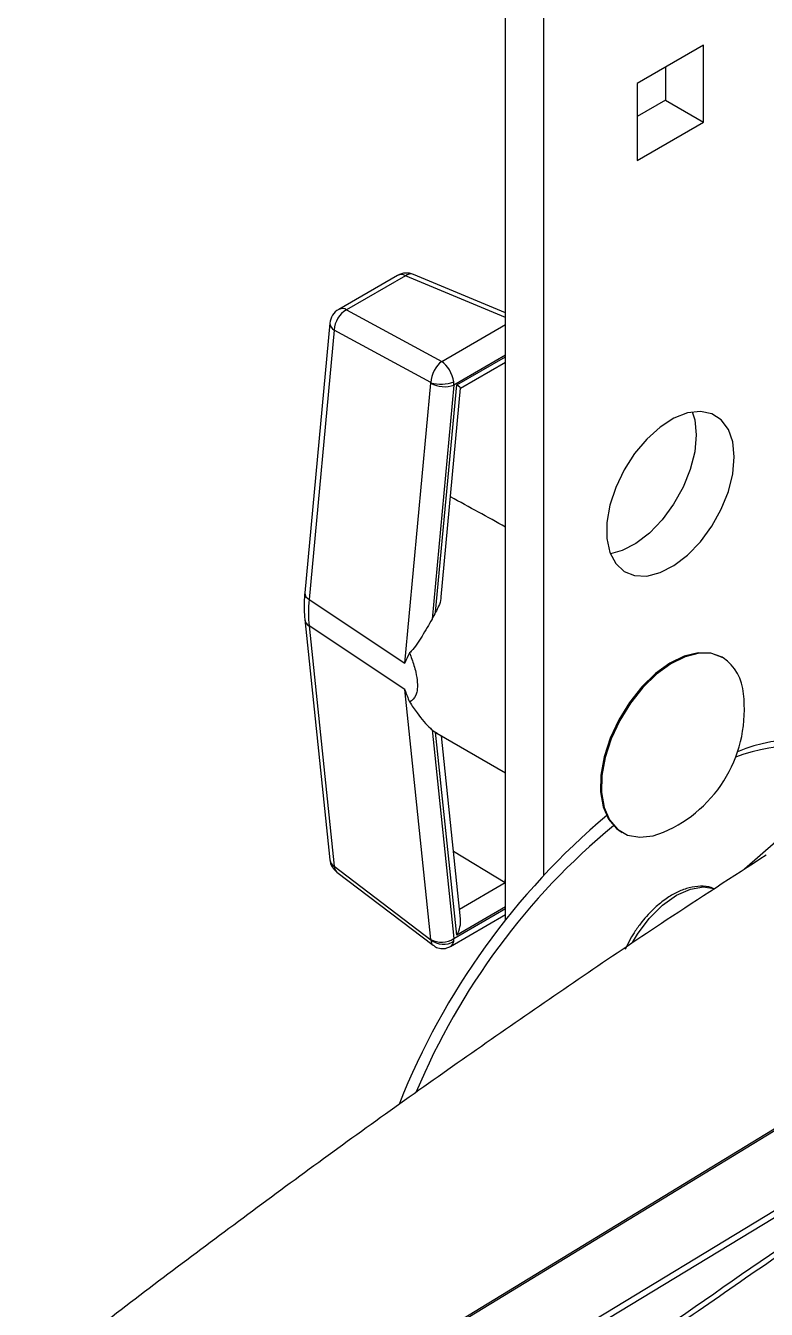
# Model space of a CAD drawing. Extents: x 8 to 113, y 0 to 87.
# Drawn here: x 12.636 to 15.221, y 8.393 to 12.869 of the extents above; entities that cross this region are included whole.
import ezdxf

# ---------------------------------------------------------------- set-up
doc = ezdxf.new("R2010")
doc.units = 0
doc.header["$MEASUREMENT"] = 0
doc.layers.add('OBJECT', color=7, linetype='CONTINUOUS')

msp = doc.modelspace()

# ---------------------------------------------------------------- linework, layer by layer
at = {"layer": 'OBJECT'}
for p, q in [((14.3111, 9.7517), (14.3111, 15.4917)), ((14.444, 9.9058), (14.444, 15.415)), ((15.0019, 12.8008), (14.77, 12.6669)), ((15.0019, 12.5329), (15.0019, 12.8008)), ((14.869, 12.724), (14.869, 12.6097)), ((14.77, 12.6669), (14.77, 12.399)), ((14.869, 12.6097), (14.77, 12.5525)), ((14.869, 12.6097), (15.0019, 12.5329)), ((14.77, 12.399), (15.0019, 12.5329)), ((13.934, 11.998), (13.7287, 11.8796)), ((13.9614, 11.997), (13.7561, 11.8785)), ((14.3111, 11.8514), (13.9614, 11.997)), ((14.3111, 11.8676), (13.9892, 12.0016)), ((13.7561, 11.8785), (14.0883, 11.6978)), ((13.6978, 11.8312), (13.6101, 10.8917)), ((14.0883, 11.6978), (14.3111, 11.8264)), ((13.7131, 11.8077), (13.6254, 10.8681)), ((14.0505, 11.6241), (13.7131, 11.8077)), ((14.3111, 11.7201), (14.1307, 11.6159)), ((14.1408, 11.6161), (14.3111, 11.7144)), ((14.154, 11.6052), (14.3111, 11.6958)), ((14.3111, 11.6912), (14.3106, 11.6956)), ((13.9593, 10.6462), (14.0505, 11.6227)), ((14.1307, 11.6159), (14.0545, 10.7999)), ((14.0668, 10.8233), (14.1408, 11.6161)), ((14.086, 10.8767), (14.154, 11.6053)), ((13.6254, 10.8681), (13.9593, 10.6462)), ((13.6101, 10.7987), (13.6978, 9.9604)), ((13.9593, 10.5539), (13.6254, 10.7759)), ((13.6254, 10.7759), (13.7131, 9.9376)), ((15.0699, 10.6649), (15.0664, 10.6669)), ((14.0505, 9.6826), (13.9593, 10.5539)), ((14.0545, 10.4139), (14.1307, 9.6859)), ((14.0668, 10.4048), (14.0717, 10.4022)), ((14.1408, 9.6974), (14.0668, 10.4048)), ((14.0715, 10.4018), (14.3111, 10.2635)), ((14.1537, 9.7538), (14.0868, 10.393)), ((14.7144, 10.0572), (14.7179, 10.0552)), ((13.8567, 8.1681), (16.8512, 9.9937)), ((14.1289, 9.9905), (14.3091, 9.8811)), ((15.2537, 10.0231), (15.1444, 9.927)), ((13.7131, 9.9376), (14.0505, 9.6815)), ((13.7222, 9.9171), (14.0584, 9.662)), ((14.3091, 9.8811), (14.3111, 9.9025)), ((17.0945, 9.8532), (14.089, 8.034)), ((14.15, 9.7885), (14.3098, 9.8807)), ((17.1048, 9.8356), (14.0993, 8.0164)), ((14.1191, 9.6581), (14.3111, 9.769)), ((14.1307, 9.6859), (14.3111, 9.7901)), ((14.3111, 9.7957), (14.1408, 9.6974)), ((14.7459, 9.684), (14.7279, 9.6477))]:
    msp.add_line(p, q, dxfattribs=at)
at = {"layer": 'OBJECT', "flags": 128}
for points in [[(15.1087, 11.3649), (15.1035, 11.4172), (15.0881, 11.461), (15.0633, 11.4943), (15.0302, 11.5156), (14.9903, 11.5238), (14.9456, 11.5185), (14.898, 11.5001), (14.8499, 11.4693), (14.8035, 11.4276), (14.761, 11.377), (14.7243, 11.3198), (14.6951, 11.2587), (14.6749, 11.1966), (14.6645, 11.1363), (14.6645, 11.0806), (14.6749, 11.0323), (14.6951, 10.9935), (14.7243, 10.966), (14.761, 10.9512), (14.8035, 10.9497), (14.8499, 10.9617), (14.898, 10.9864), (14.9456, 11.0228), (14.9903, 11.0693), (15.0302, 11.1235), (15.0633, 11.183), (15.0881, 11.245), (15.1035, 11.3066), (15.1087, 11.3649)], [(14.9623, 11.522), (14.9706, 11.4939), (14.9758, 11.4416)], [(14.9758, 11.4416), (14.9706, 11.3833), (14.9552, 11.3217), (14.9304, 11.2597), (14.8972, 11.2002), (14.8574, 11.146), (14.8126, 11.0996), (14.7651, 11.0632), (14.717, 11.0384), (14.6767, 11.0273)], [(15.0664, 10.6669), (15.0274, 10.6811), (14.9827, 10.6823), (14.9343, 10.6703), (14.8841, 10.6458), (14.8341, 10.6096), (14.7865, 10.5633), (14.7431, 10.5087), (14.7057, 10.4481), (14.6759, 10.3841), (14.6549, 10.3191), (14.6435, 10.2559), (14.6422, 10.197), (14.6511, 10.1449), (14.6698, 10.1016), (14.6975, 10.0691), (14.7144, 10.0572)], [(15.0699, 10.6649), (15.0309, 10.6791), (14.9863, 10.6803), (14.9378, 10.6683), (14.8876, 10.6437), (14.8377, 10.6075), (14.79, 10.5612), (14.7466, 10.5067), (14.7092, 10.4461), (14.6794, 10.382), (14.6584, 10.317), (14.647, 10.2538), (14.6457, 10.1949), (14.6546, 10.1428), (14.6733, 10.0996), (14.701, 10.067), (14.7366, 10.0465), (14.7787, 10.0387), (14.8254, 10.0442), (14.8623, 10.0567)], [(16.8442, 9.9941), (15.3587, 9.0884), (13.8497, 8.1685)], [(14.7534, 9.6724), (14.7707, 9.701), (14.8118, 9.7558), (14.858, 9.8018), (14.9068, 9.8366), (14.9556, 9.8582), (15.0018, 9.8655), (15.0373, 9.8602)]]:
    msp.add_lwpolyline(points, dxfattribs=at)
at = {"layer": 'OBJECT'}
for centre, radius, start, end in [((13.9652, 11.9439), 0.0625, 67.401, 119.9973), ((13.9467, 11.9719), 0.0291, 59.6535, 115.8951), ((13.9797, 11.973), 0.0301, 71.5079, 127.3885), ((13.76, 11.8254), 0.0625, 119.9973, 174.667), ((13.7997, 11.8035), 0.0867, 120.1577, 177.2631), ((13.7414, 11.8534), 0.0291, 59.6535, 115.8951), ((13.7247, 11.832), 0.0269, 181.6246, 244.5385), ((14.086, 11.7434), 0.1245, 253.4479, 290.6393), ((14.0977, 11.7033), 0.0934, 239.6247, 290.6249), ((13.637, 10.8924), 0.0269, 181.6247, 244.5387), ((13.6415, 10.8032), 0.0317, 188.1664, 239.5124), ((14.6326, 10.5108), 0.6464, 151.085, 153.4289), ((14.9749, 10.5285), 0.1662, 3.6859, 55.1427), ((14.6788, 10.4842), 0.4653, 330, 6.7785), ((14.1364, 10.5108), 0.1268, 229.7817, 236.7246), ((15.3455, 9.6917), 0.6683, 69.1753, 110.3114), ((15.3333, 9.8298), 0.55, 62.5822, 112.8171), ((14.6788, 10.4842), 0.4653, 293.2269, 330), ((16.2988, 8.1745), 2.5372, 130.1132, 158.3676), ((16.2279, 8.2182), 2.4159, 129.6277, 157.284), ((13.76, 9.9669), 0.0625, 185.9728, 232.7998), ((13.7292, 9.9649), 0.0317, 188.207, 239.5096), ((13.7385, 9.9366), 0.0254, 177.703, 230.1361), ((14.0879, 9.749), 0.0762, 240.5849, 304.14), ((14.0939, 9.7334), 0.0677, 230.1125, 302.0855)]:
    msp.add_arc(centre, radius, start, end, dxfattribs=at)
for centre, major_axis, ratio, start_param, end_param in [((14.0922, 11.6447), (0.0242, 0.0579), 0.586383, 0.712332, 2.164272), ((14.0922, 11.6447), (-0.0264, 0.0568), 0.494733, 4.17706, 5.628999), ((14.0456, 11.626), (-0.00266, 0.00708), 0.592096, 4.024712, 4.230835), ((14.0868, 11.6416), (-0.0302, 0.0547), 0.580255, 3.938244, 4.144367), ((14.1019, 11.6386), (0.0521, -0.0334), 0.049063, 0.025356, 0.760124), ((11.7354, 12.1834), (4.0542, -2.011), 0.053878, 0.909391, 0.969389), ((13.9804, 11.0234), (0.2542, 0.4311), 0.582405, 2.24928, 2.475618), ((14.3455, 9.9055), (0.0548, -0.0042), 0.631769, 4.037429, 4.054882), ((14.1019, 9.7199), (0.0335, 0.0656), 0.609076, 4.680667, 5.52959), ((14.0456, 9.6859), (-0.00396, 0.00637), 0.47059, 3.705741, 3.911865), ((14.0922, 9.7147), (0.0325, 0.0537), 0.485137, 2.493168, 3.088758), ((14.0922, 9.7147), (-0.0254, 0.0574), 0.506157, 3.196668, 3.775292), ((14.0868, 9.7117), (-0.0315, 0.054), 0.564605, 3.718447, 3.92457)]:
    msp.add_ellipse(centre, major_axis=major_axis, ratio=ratio, start_param=start_param, end_param=end_param, dxfattribs=at)
for points, knots in [([(13.6101, 10.8917), (13.6094, 10.8837), (13.6068, 10.8517), (13.6087, 10.8214), (13.6101, 10.7987)], [0, 0, 0, 0, 0.249063, 1, 1, 1, 1]), ([(14.0855, 10.8768), (14.0855, 10.875), (14.0854, 10.8645), (14.0782, 10.8458), (14.0703, 10.8302), (14.0668, 10.8233)], [0, 0, 0, 0, 0.098975, 0.600866, 1, 1, 1, 1]), ([(14.0545, 10.7999), (14.0428, 10.7797), (14.019, 10.7384), (13.9934, 10.6991), (13.9777, 10.6838), (13.9756, 10.6817)], [0, 0, 0, 0, 0.454625, 0.927986, 1, 1, 1, 1]), ([(13.9756, 10.6817), (13.97, 10.67), (13.9643, 10.658), (13.9594, 10.6464), (13.9593, 10.6462)], [0, 0, 0, 0, 0.982725, 1, 1, 1, 1]), ([(13.9756, 10.6817), (13.9811, 10.6673), (13.9896, 10.645), (13.9988, 10.61), (14.004, 10.5783), (14.003, 10.5511), (13.9955, 10.5251), (13.9848, 10.515), (13.976, 10.5109), (13.9756, 10.5107)], [0, 0, 0, 0, 0.190458, 0.293194, 0.446601, 0.600718, 0.707922, 0.98553, 1, 1, 1, 1]), ([(14.3887, 7.9932), (14.7343, 8.2363), (15.4256, 8.7226), (16.4672, 9.4082), (17.4814, 10.0462), (18.149, 10.4363), (18.468, 10.6227)], [0, 0, 0, 0, 0.255394, 0.510845, 0.766264, 1, 1, 1, 1]), ([(18.468, 10.5999), (18.2998, 10.5023), (17.9321, 10.2889), (17.3668, 9.9465), (16.7667, 9.5725), (16.1624, 9.1834), (15.5599, 8.7831), (14.9718, 8.3813), (14.588, 8.1096), (14.3998, 7.9764)], [0, 0, 0, 0, 0.123528, 0.270146, 0.415672, 0.565188, 0.715491, 0.860428, 1, 1, 1, 1]), ([(13.9593, 10.5539), (13.9594, 10.5537), (13.9643, 10.5389), (13.97, 10.5247), (13.9756, 10.5107)], [0, 0, 0, 0, 0.01728, 1, 1, 1, 1]), ([(13.9756, 10.5107), (13.9844, 10.4978), (14.0093, 10.461), (14.0366, 10.4294), (14.0527, 10.4155), (14.0545, 10.4139)], [0, 0, 0, 0, 0.324578, 0.922743, 1, 1, 1, 1]), ([(15.2197, 9.9761), (15.1033, 9.9008), (14.8029, 9.7064), (14.3266, 9.3815), (13.7902, 9.0032), (13.263, 8.6144), (12.8785, 8.3232), (12.6724, 8.1588), (12.6365, 8.1302)], [0, 0, 0, 0, 0.130614, 0.3372653, 0.5438032, 0.7501944, 0.9564046, 1, 1, 1, 1]), ([(15.037, 9.8594), (15.0341, 9.8608), (15.0201, 9.8675), (14.9908, 9.869), (14.9519, 9.8642), (14.9132, 9.85), (14.8744, 9.8281), (14.8393, 9.8007), (14.8096, 9.7714), (14.7852, 9.7429), (14.7642, 9.7143), (14.7517, 9.6935), (14.7459, 9.684)], [0, 0, 0, 0, 0.032443, 0.157938, 0.283537, 0.405857, 0.522429, 0.652613, 0.750544, 0.829995, 0.922565, 1, 1, 1, 1]), ([(14.0586, 9.6627), (14.061, 9.6607), (14.0685, 9.6545), (14.0853, 9.6501), (14.1043, 9.6508), (14.1149, 9.6563), (14.119, 9.6585)], [0, 0, 0, 0, 0.144722, 0.449594, 0.78273, 1, 1, 1, 1])]:
    msp.add_open_spline(points, degree=3, knots=knots, dxfattribs=at)

doc.saveas('drawing.dxf')
